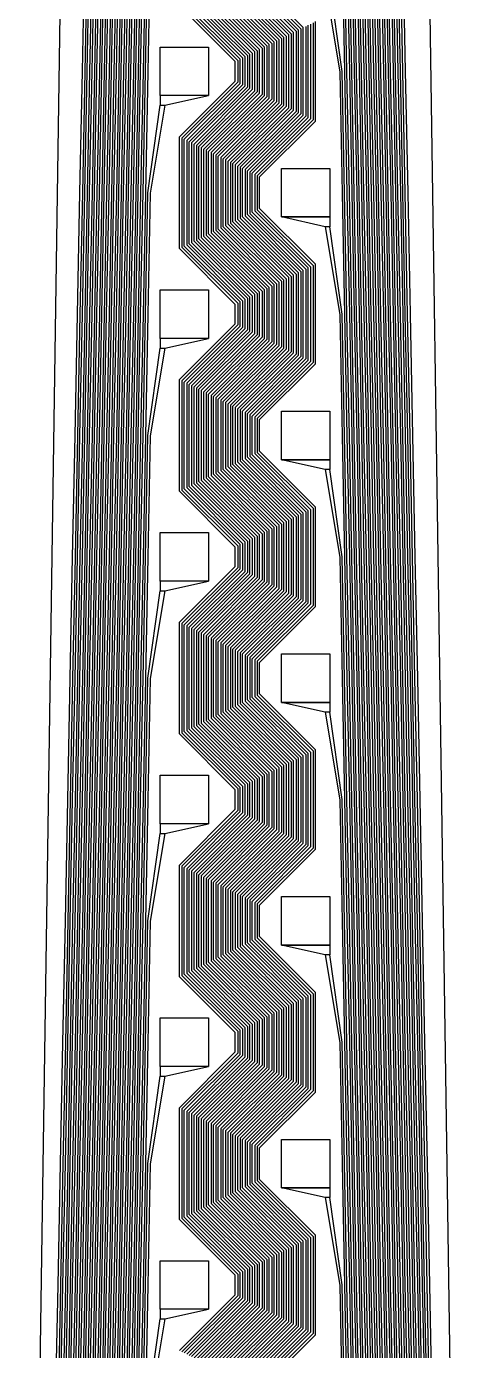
# Model space of a CAD drawing. Header units: inches. Extents: x 106592 to 209533, y 57057 to 74911.
# Drawn here: x 139467.6 to 139557.6, y 69108.8 to 69381.6 of the extents above; entities that cross this region are included whole.
import ezdxf

# ---------------------------------------------------------------- set-up
doc = ezdxf.new("R2010")
doc.units = ezdxf.units.IN
doc.header["$MEASUREMENT"] = 0
for name, color, linetype in [('metal', 221, 'Continuous'), ('nitride window', 40, 'Continuous'), ('profile', 140, 'Continuous')]:
    doc.layers.add(name, color=color, linetype=linetype)

msp = doc.modelspace()

# ---------------------------------------------------------------- linework, layer by layer
at = {"layer": 'metal'}
for points in [[(139473.64, 69097.35), (139474.14, 69122.28), (139474.64, 69147.35), (139475.14, 69172.28), (139475.64, 69197.35), (139476.14, 69222.28), (139476.64, 69247.35), (139477.14, 69272.28), (139477.64, 69297.35), (139478.14, 69322.28), (139478.64, 69347.35), (139479.14, 69372.28), (139479.64, 69397.35), (139480.14, 69422.28), (139480.64, 69447.35), (139481.14, 69472.28), (139481.64, 69497.35), (139482.14, 69522.28), (139482.64, 69547.35)], [(139483.14, 69547.34), (139482.64, 69522.27), (139482.14, 69497.34), (139481.64, 69472.27), (139481.14, 69447.34), (139480.64, 69422.27), (139480.14, 69397.34), (139479.64, 69372.27), (139479.14, 69347.34), (139478.64, 69322.27), (139478.14, 69297.34), (139477.64, 69272.27), (139477.14, 69247.34), (139476.64, 69222.27), (139476.14, 69197.34), (139475.64, 69172.27), (139475.14, 69147.34), (139474.64, 69122.27), (139474.14, 69097.34)], [(139474.64, 69097.35), (139475.14, 69122.28), (139475.64, 69147.35), (139476.14, 69172.28), (139476.64, 69197.35), (139477.14, 69222.28), (139477.64, 69247.35), (139478.14, 69272.28), (139478.64, 69297.35), (139479.14, 69322.28), (139479.64, 69347.35), (139480.14, 69372.28), (139480.64, 69397.35), (139481.14, 69422.28), (139481.64, 69447.35), (139482.14, 69472.28), (139482.64, 69497.35), (139483.14, 69522.28), (139483.64, 69547.35)], [(139484.14, 69547.34), (139483.64, 69522.27), (139483.14, 69497.34), (139482.64, 69472.27), (139482.14, 69447.34), (139481.64, 69422.27), (139481.14, 69397.34), (139480.64, 69372.27), (139480.14, 69347.34), (139479.64, 69322.27), (139479.14, 69297.34), (139478.64, 69272.27), (139478.14, 69247.34), (139477.64, 69222.27), (139477.14, 69197.34), (139476.64, 69172.27), (139476.14, 69147.34), (139475.64, 69122.27), (139475.14, 69097.34)], [(139475.64, 69097.35), (139476.14, 69122.28), (139476.64, 69147.35), (139477.14, 69172.28), (139477.64, 69197.35), (139478.14, 69222.28), (139478.64, 69247.35), (139479.14, 69272.28), (139479.64, 69297.35), (139480.14, 69322.28), (139480.64, 69347.35), (139481.14, 69372.28), (139481.64, 69397.35), (139482.14, 69422.28), (139482.64, 69447.35), (139483.14, 69472.28), (139483.64, 69497.35), (139484.14, 69522.28), (139484.64, 69547.35)], [(139485.14, 69547.34), (139484.64, 69522.27), (139484.14, 69497.34), (139483.64, 69472.27), (139483.14, 69447.34), (139482.64, 69422.27), (139482.14, 69397.34), (139481.64, 69372.27), (139481.14, 69347.34), (139480.64, 69322.27), (139480.14, 69297.34), (139479.64, 69272.27), (139479.14, 69247.34), (139478.64, 69222.27), (139478.14, 69197.34), (139477.64, 69172.27), (139477.14, 69147.34), (139476.64, 69122.27), (139476.14, 69097.34)], [(139476.64, 69097.35), (139477.14, 69122.28), (139477.64, 69147.35), (139478.14, 69172.28), (139478.64, 69197.35), (139479.14, 69222.28), (139479.64, 69247.35), (139480.14, 69272.28), (139480.64, 69297.35), (139481.14, 69322.28), (139481.64, 69347.35), (139482.14, 69372.28), (139482.64, 69397.35), (139483.14, 69422.28), (139483.64, 69447.35), (139484.14, 69472.28), (139484.64, 69497.35), (139485.14, 69522.28), (139485.64, 69547.35)], [(139486.14, 69547.34), (139485.64, 69522.27), (139485.14, 69497.34), (139484.64, 69472.27), (139484.14, 69447.34), (139483.64, 69422.27), (139483.14, 69397.34), (139482.64, 69372.27), (139482.14, 69347.34), (139481.64, 69322.27), (139481.14, 69297.34), (139480.64, 69272.27), (139480.14, 69247.34), (139479.64, 69222.27), (139479.14, 69197.34), (139478.64, 69172.27), (139478.14, 69147.34), (139477.64, 69122.27), (139477.14, 69097.34)], [(139477.64, 69097.35), (139478.14, 69122.28), (139478.64, 69147.35), (139479.14, 69172.28), (139479.64, 69197.35), (139480.14, 69222.28), (139480.64, 69247.35), (139481.14, 69272.28), (139481.64, 69297.35), (139482.14, 69322.28), (139482.64, 69347.35), (139483.14, 69372.28), (139483.64, 69397.35), (139484.14, 69422.28), (139484.64, 69447.35), (139485.14, 69472.28), (139485.64, 69497.35), (139486.14, 69522.28), (139486.64, 69547.35)], [(139487.14, 69547.34), (139486.64, 69522.27), (139486.14, 69497.34), (139485.64, 69472.27), (139485.14, 69447.34), (139484.64, 69422.27), (139484.14, 69397.34), (139483.64, 69372.27), (139483.14, 69347.34), (139482.64, 69322.27), (139482.14, 69297.34), (139481.64, 69272.27), (139481.14, 69247.34), (139480.64, 69222.27), (139480.14, 69197.34), (139479.64, 69172.27), (139479.14, 69147.34), (139478.64, 69122.27), (139478.14, 69097.34)], [(139478.64, 69097.35), (139479.14, 69122.28), (139479.64, 69147.35), (139480.14, 69172.28), (139480.64, 69197.35), (139481.14, 69222.28), (139481.64, 69247.35), (139482.14, 69272.28), (139482.64, 69297.35), (139483.14, 69322.28), (139483.64, 69347.35), (139484.14, 69372.28), (139484.64, 69397.35), (139485.14, 69422.28), (139485.64, 69447.35), (139486.14, 69472.28), (139486.64, 69497.35), (139487.14, 69522.28), (139487.64, 69547.35)], [(139488.14, 69547.34), (139487.64, 69522.27), (139487.14, 69497.34), (139486.64, 69472.27), (139486.14, 69447.34), (139485.64, 69422.27), (139485.14, 69397.34), (139484.64, 69372.27), (139484.14, 69347.34), (139483.64, 69322.27), (139483.14, 69297.34), (139482.64, 69272.27), (139482.14, 69247.34), (139481.64, 69222.27), (139481.14, 69197.34), (139480.64, 69172.27), (139480.14, 69147.34), (139479.64, 69122.27), (139479.14, 69097.34)], [(139479.64, 69097.35), (139480.14, 69122.28), (139480.64, 69147.35), (139481.14, 69172.28), (139481.64, 69197.35), (139482.14, 69222.28), (139482.64, 69247.35), (139483.14, 69272.28), (139483.64, 69297.35), (139484.14, 69322.28), (139484.64, 69347.35), (139485.14, 69372.28), (139485.64, 69397.35), (139486.14, 69422.28), (139486.64, 69447.35), (139487.14, 69472.28), (139487.64, 69497.35), (139488.14, 69522.28), (139488.64, 69547.35)], [(139489.14, 69547.34), (139488.64, 69522.27), (139488.14, 69497.34), (139487.64, 69472.27), (139487.14, 69447.34), (139486.64, 69422.27), (139486.14, 69397.34), (139485.64, 69372.27), (139485.14, 69347.34), (139484.64, 69322.27), (139484.14, 69297.34), (139483.64, 69272.27), (139483.14, 69247.34), (139482.64, 69222.27), (139482.14, 69197.34), (139481.64, 69172.27), (139481.14, 69147.34), (139480.64, 69122.27), (139480.14, 69097.34)], [(139480.64, 69097.35), (139481.14, 69122.28), (139481.64, 69147.35), (139482.14, 69172.28), (139482.64, 69197.35), (139483.14, 69222.28), (139483.64, 69247.35), (139484.14, 69272.28), (139484.64, 69297.35), (139485.14, 69322.28), (139485.64, 69347.35), (139486.14, 69372.28), (139486.64, 69397.35), (139487.14, 69422.28), (139487.64, 69447.35), (139488.14, 69472.28), (139488.64, 69497.35), (139489.14, 69522.28), (139489.64, 69547.35)], [(139490.14, 69547.34), (139489.64, 69522.27), (139489.14, 69497.34), (139488.64, 69472.27), (139488.14, 69447.34), (139487.64, 69422.27), (139487.14, 69397.34), (139486.64, 69372.27), (139486.14, 69347.34), (139485.64, 69322.27), (139485.14, 69297.34), (139484.64, 69272.27), (139484.14, 69247.34), (139483.64, 69222.27), (139483.14, 69197.34), (139482.64, 69172.27), (139482.14, 69147.34), (139481.64, 69122.27), (139481.14, 69097.34)], [(139481.64, 69097.35), (139482.14, 69122.28), (139482.64, 69147.35), (139483.14, 69172.28), (139483.64, 69197.35), (139484.14, 69222.28), (139484.64, 69247.35), (139485.14, 69272.28), (139485.64, 69297.35), (139486.14, 69322.28), (139486.64, 69347.35), (139487.14, 69372.28), (139487.64, 69397.35), (139488.14, 69422.28), (139488.64, 69447.35), (139489.14, 69472.28), (139489.64, 69497.35), (139490.14, 69522.28), (139490.64, 69547.35)], [(139491.14, 69547.34), (139490.64, 69522.27), (139490.14, 69497.34), (139489.64, 69472.27), (139489.14, 69447.34), (139488.64, 69422.27), (139488.14, 69397.34), (139487.64, 69372.27), (139487.14, 69347.34), (139486.64, 69322.27), (139486.14, 69297.34), (139485.64, 69272.27), (139485.14, 69247.34), (139484.64, 69222.27), (139484.14, 69197.34), (139483.64, 69172.27), (139483.14, 69147.34), (139482.64, 69122.27), (139482.14, 69097.34)], [(139482.64, 69097.35), (139483.14, 69122.28), (139483.64, 69147.35), (139484.14, 69172.28), (139484.64, 69197.35), (139485.14, 69222.28), (139485.64, 69247.35), (139486.14, 69272.28), (139486.64, 69297.35), (139487.14, 69322.28), (139487.64, 69347.35), (139488.14, 69372.28), (139488.64, 69397.35), (139489.14, 69422.28), (139489.64, 69447.35), (139490.14, 69472.28), (139490.64, 69497.35), (139491.14, 69522.28), (139491.64, 69547.35)], [(139492.14, 69547.34), (139491.64, 69522.27), (139491.14, 69497.34), (139490.64, 69472.27), (139490.14, 69447.34), (139489.64, 69422.27), (139489.14, 69397.34), (139488.64, 69372.27), (139488.14, 69347.34), (139487.64, 69322.27), (139487.14, 69297.34), (139486.64, 69272.27), (139486.14, 69247.34), (139485.64, 69222.27), (139485.14, 69197.34), (139484.64, 69172.27), (139484.14, 69147.34), (139483.64, 69122.27), (139483.14, 69097.34)], [(139483.64, 69097.35), (139484.14, 69122.28), (139484.64, 69147.35), (139485.14, 69172.28), (139485.64, 69197.35), (139486.14, 69222.28), (139486.64, 69247.35), (139487.14, 69272.28), (139487.64, 69297.35), (139488.14, 69322.28), (139488.64, 69347.35), (139489.14, 69372.28), (139489.64, 69397.35), (139490.14, 69422.28), (139490.64, 69447.35), (139491.14, 69472.28), (139491.64, 69497.35), (139492.14, 69522.27), (139492.64, 69547.34)], [(139493.14, 69547.27), (139492.64, 69522.27), (139492.14, 69497.34), (139491.64, 69472.27), (139491.14, 69447.34), (139490.64, 69422.27), (139490.14, 69397.34), (139489.64, 69372.27), (139489.14, 69347.34), (139488.64, 69322.27), (139488.14, 69297.34), (139487.64, 69272.27), (139487.14, 69247.34), (139486.64, 69222.27), (139486.14, 69197.34), (139485.64, 69172.27), (139485.14, 69147.34), (139484.64, 69122.27), (139484.14, 69097.34)], [(139532.64, 69547.27), (139533.13, 69522.34), (139533.64, 69497.27), (139534.13, 69472.34), (139534.64, 69447.27), (139535.13, 69422.34), (139535.64, 69397.27), (139536.13, 69372.34), (139536.64, 69347.27), (139537.13, 69322.34), (139537.64, 69297.27), (139538.13, 69272.34), (139538.64, 69247.27), (139539.13, 69222.34), (139539.64, 69197.27), (139540.13, 69172.34), (139540.64, 69147.27), (139541.13, 69122.34), (139541.64, 69097.27)], [(139542.14, 69097.28), (139541.63, 69122.35), (139541.14, 69147.28), (139540.63, 69172.35), (139540.14, 69197.28), (139539.63, 69222.35), (139539.14, 69247.28), (139538.63, 69272.35), (139538.14, 69297.28), (139537.63, 69322.35), (139537.14, 69347.28), (139536.63, 69372.35), (139536.14, 69397.28), (139535.63, 69422.35), (139535.14, 69447.28), (139534.63, 69472.35), (139534.14, 69497.28), (139533.63, 69522.35), (139533.14, 69547.27)], [(139533.64, 69547.27), (139534.13, 69522.34), (139534.64, 69497.27), (139535.13, 69472.34), (139535.64, 69447.27), (139536.13, 69422.34), (139536.64, 69397.27), (139537.13, 69372.34), (139537.64, 69347.27), (139538.13, 69322.34), (139538.64, 69297.27), (139539.13, 69272.34), (139539.64, 69247.27), (139540.13, 69222.34), (139540.64, 69197.27), (139541.13, 69172.34), (139541.64, 69147.27), (139542.13, 69122.34), (139542.64, 69097.27)], [(139543.14, 69097.28), (139542.63, 69122.35), (139542.14, 69147.28), (139541.63, 69172.35), (139541.14, 69197.28), (139540.63, 69222.35), (139540.14, 69247.28), (139539.63, 69272.35), (139539.14, 69297.28), (139538.63, 69322.35), (139538.14, 69347.28), (139537.63, 69372.35), (139537.14, 69397.28), (139536.63, 69422.35), (139536.14, 69447.28), (139535.63, 69472.35), (139535.14, 69497.28), (139534.63, 69522.35), (139534.14, 69547.28)], [(139534.64, 69547.27), (139535.13, 69522.34), (139535.64, 69497.27), (139536.13, 69472.34), (139536.64, 69447.27), (139537.13, 69422.34), (139537.64, 69397.27), (139538.13, 69372.34), (139538.64, 69347.27), (139539.13, 69322.34), (139539.64, 69297.27), (139540.13, 69272.34), (139540.64, 69247.27), (139541.13, 69222.34), (139541.64, 69197.27), (139542.13, 69172.34), (139542.64, 69147.27), (139543.13, 69122.34), (139543.64, 69097.27)], [(139544.14, 69097.28), (139543.63, 69122.35), (139543.14, 69147.28), (139542.63, 69172.35), (139542.14, 69197.28), (139541.63, 69222.35), (139541.14, 69247.28), (139540.63, 69272.35), (139540.14, 69297.28), (139539.63, 69322.35), (139539.14, 69347.28), (139538.63, 69372.35), (139538.14, 69397.28), (139537.63, 69422.35), (139537.14, 69447.28), (139536.63, 69472.35), (139536.14, 69497.28), (139535.63, 69522.35), (139535.14, 69547.28)], [(139535.64, 69547.27), (139536.13, 69522.34), (139536.64, 69497.27), (139537.13, 69472.34), (139537.64, 69447.27), (139538.13, 69422.34), (139538.64, 69397.27), (139539.13, 69372.34), (139539.64, 69347.27), (139540.13, 69322.34), (139540.64, 69297.27), (139541.13, 69272.34), (139541.64, 69247.27), (139542.13, 69222.34), (139542.64, 69197.27), (139543.13, 69172.34), (139543.64, 69147.27), (139544.13, 69122.34), (139544.64, 69097.27)], [(139545.14, 69097.28), (139544.63, 69122.35), (139544.14, 69147.28), (139543.63, 69172.35), (139543.14, 69197.28), (139542.63, 69222.35), (139542.14, 69247.28), (139541.63, 69272.35), (139541.14, 69297.28), (139540.63, 69322.35), (139540.14, 69347.28), (139539.63, 69372.35), (139539.14, 69397.28), (139538.63, 69422.35), (139538.14, 69447.28), (139537.63, 69472.35), (139537.14, 69497.28), (139536.63, 69522.35), (139536.14, 69547.28)], [(139536.64, 69547.27), (139537.13, 69522.34), (139537.64, 69497.27), (139538.13, 69472.34), (139538.64, 69447.27), (139539.13, 69422.34), (139539.64, 69397.27), (139540.13, 69372.34), (139540.64, 69347.27), (139541.13, 69322.34), (139541.64, 69297.27), (139542.13, 69272.34), (139542.64, 69247.27), (139543.13, 69222.34), (139543.64, 69197.27), (139544.13, 69172.34), (139544.64, 69147.27), (139545.13, 69122.34), (139545.64, 69097.27)], [(139546.14, 69097.28), (139545.63, 69122.35), (139545.14, 69147.28), (139544.63, 69172.35), (139544.14, 69197.28), (139543.63, 69222.35), (139543.14, 69247.28), (139542.63, 69272.35), (139542.14, 69297.28), (139541.63, 69322.35), (139541.14, 69347.28), (139540.63, 69372.35), (139540.14, 69397.28), (139539.63, 69422.35), (139539.14, 69447.28), (139538.63, 69472.35), (139538.14, 69497.28), (139537.63, 69522.35), (139537.14, 69547.28)], [(139537.64, 69547.27), (139538.13, 69522.34), (139538.64, 69497.27), (139539.13, 69472.34), (139539.64, 69447.27), (139540.13, 69422.34), (139540.64, 69397.27), (139541.13, 69372.34), (139541.64, 69347.27), (139542.13, 69322.34), (139542.64, 69297.27), (139543.13, 69272.34), (139543.64, 69247.27), (139544.13, 69222.34), (139544.64, 69197.27), (139545.13, 69172.34), (139545.64, 69147.27), (139546.13, 69122.34), (139546.64, 69097.27)], [(139547.14, 69097.28), (139546.63, 69122.35), (139546.14, 69147.28), (139545.63, 69172.35), (139545.14, 69197.28), (139544.63, 69222.35), (139544.14, 69247.28), (139543.63, 69272.35), (139543.14, 69297.28), (139542.63, 69322.35), (139542.14, 69347.28), (139541.63, 69372.35), (139541.14, 69397.28), (139540.63, 69422.35), (139540.14, 69447.28), (139539.63, 69472.35), (139539.14, 69497.28), (139538.63, 69522.35), (139538.14, 69547.28)], [(139538.64, 69547.27), (139539.13, 69522.34), (139539.64, 69497.27), (139540.13, 69472.34), (139540.64, 69447.27), (139541.13, 69422.34), (139541.64, 69397.27), (139542.13, 69372.34), (139542.64, 69347.27), (139543.13, 69322.34), (139543.64, 69297.27), (139544.13, 69272.34), (139544.64, 69247.27), (139545.13, 69222.34), (139545.64, 69197.27), (139546.13, 69172.34), (139546.64, 69147.27), (139547.13, 69122.34), (139547.64, 69097.27)], [(139548.14, 69097.28), (139547.63, 69122.35), (139547.14, 69147.28), (139546.63, 69172.35), (139546.14, 69197.28), (139545.63, 69222.35), (139545.14, 69247.28), (139544.63, 69272.35), (139544.14, 69297.28), (139543.63, 69322.35), (139543.14, 69347.28), (139542.63, 69372.35), (139542.14, 69397.28), (139541.63, 69422.35), (139541.14, 69447.28), (139540.63, 69472.35), (139540.14, 69497.28), (139539.63, 69522.35), (139539.14, 69547.28)], [(139539.64, 69547.27), (139540.13, 69522.34), (139540.64, 69497.27), (139541.13, 69472.34), (139541.64, 69447.27), (139542.13, 69422.34), (139542.64, 69397.27), (139543.13, 69372.34), (139543.64, 69347.27), (139544.13, 69322.34), (139544.64, 69297.27), (139545.13, 69272.34), (139545.64, 69247.27), (139546.13, 69222.34), (139546.64, 69197.27), (139547.13, 69172.34), (139547.64, 69147.27), (139548.13, 69122.34), (139548.64, 69097.27)], [(139549.14, 69097.28), (139548.63, 69122.35), (139548.14, 69147.28), (139547.63, 69172.35), (139547.14, 69197.28), (139546.63, 69222.35), (139546.14, 69247.28), (139545.63, 69272.35), (139545.14, 69297.28), (139544.63, 69322.35), (139544.14, 69347.28), (139543.63, 69372.35), (139543.14, 69397.28), (139542.63, 69422.35), (139542.14, 69447.28), (139541.63, 69472.35), (139541.14, 69497.28), (139540.63, 69522.35), (139540.14, 69547.28)], [(139540.64, 69547.27), (139541.13, 69522.34), (139541.64, 69497.27), (139542.13, 69472.34), (139542.64, 69447.27), (139543.13, 69422.34), (139543.64, 69397.27), (139544.13, 69372.34), (139544.64, 69347.27), (139545.13, 69322.34), (139545.64, 69297.27), (139546.13, 69272.34), (139546.64, 69247.27), (139547.13, 69222.34), (139547.64, 69197.27), (139548.13, 69172.34), (139548.64, 69147.27), (139549.13, 69122.34), (139549.64, 69097.27)], [(139550.14, 69097.28), (139549.63, 69122.35), (139549.14, 69147.28), (139548.63, 69172.35), (139548.14, 69197.28), (139547.63, 69222.35), (139547.14, 69247.28), (139546.63, 69272.35), (139546.14, 69297.28), (139545.63, 69322.35), (139545.14, 69347.28), (139544.63, 69372.35), (139544.14, 69397.28), (139543.63, 69422.35), (139543.14, 69447.28), (139542.63, 69472.35), (139542.14, 69497.28), (139541.63, 69522.35), (139541.14, 69547.28)], [(139550.64, 69097.27), (139550.13, 69122.34), (139549.64, 69147.27), (139549.13, 69172.34), (139548.64, 69197.27), (139548.13, 69222.34), (139547.64, 69247.27), (139547.13, 69272.34), (139546.64, 69297.27), (139546.13, 69322.34), (139545.64, 69347.27), (139545.13, 69372.34), (139544.64, 69397.27), (139544.13, 69422.34), (139543.64, 69447.27), (139543.13, 69472.34), (139542.64, 69497.27), (139542.13, 69522.34), (139541.64, 69547.27)], [(139542.14, 69547.28), (139542.63, 69522.35), (139543.14, 69497.28), (139543.63, 69472.35), (139544.14, 69447.28), (139544.63, 69422.35), (139545.14, 69397.28), (139545.63, 69372.35), (139546.14, 69347.28), (139546.63, 69322.35), (139547.14, 69297.28), (139547.63, 69272.35), (139548.14, 69247.28), (139548.63, 69222.35), (139549.14, 69197.28), (139549.63, 69172.35), (139550.14, 69147.28), (139550.63, 69122.35), (139551.14, 69097.28)], [(139529.14, 69540.34), (139532.14, 69522.27), (139532.64, 69497.27), (139533.13, 69472.34), (139533.64, 69447.27), (139534.13, 69422.34), (139534.64, 69397.27), (139535.13, 69372.34), (139535.64, 69347.27), (139536.13, 69322.34), (139536.64, 69297.27), (139537.13, 69272.34), (139537.64, 69247.27), (139538.13, 69222.34), (139538.64, 69197.27), (139539.13, 69172.34), (139539.64, 69147.27), (139540.13, 69122.34), (139540.64, 69097.27)], [(139541.14, 69097.28), (139540.63, 69122.35), (139540.14, 69147.28), (139539.63, 69172.35), (139539.14, 69197.28), (139538.63, 69222.35), (139538.14, 69247.28), (139537.63, 69272.35), (139537.14, 69297.28), (139536.63, 69322.35), (139536.14, 69347.28), (139535.63, 69372.35), (139535.14, 69397.28), (139534.63, 69422.35), (139534.14, 69447.28), (139533.63, 69472.35), (139533.14, 69497.27), (139532.63, 69522.34), (139530.14, 69540.34)], [(139484.64, 69097.35), (139485.14, 69122.28), (139485.64, 69147.35), (139486.14, 69172.28), (139486.64, 69197.35), (139487.14, 69222.28), (139487.64, 69247.35), (139488.14, 69272.28), (139488.64, 69297.35), (139489.14, 69322.28), (139489.64, 69347.35), (139490.14, 69372.28), (139490.64, 69397.35)], [(139491.14, 69397.34), (139490.64, 69372.27), (139490.14, 69347.34), (139489.64, 69322.27), (139489.14, 69297.34), (139488.64, 69272.27), (139488.14, 69247.34), (139487.64, 69222.27), (139487.14, 69197.34), (139486.64, 69172.27), (139486.14, 69147.34), (139485.64, 69122.27), (139485.14, 69097.34)], [(139485.64, 69097.35), (139486.14, 69122.28), (139486.64, 69147.35), (139487.14, 69172.28), (139487.64, 69197.35), (139488.14, 69222.28), (139488.64, 69247.35), (139489.14, 69272.28), (139489.64, 69297.35), (139490.14, 69322.28), (139490.64, 69347.35), (139491.14, 69372.28), (139491.64, 69397.35)], [(139492.14, 69397.34), (139491.64, 69372.27), (139491.14, 69347.34), (139490.64, 69322.27), (139490.14, 69297.34), (139489.64, 69272.27), (139489.14, 69247.34), (139488.64, 69222.27), (139488.14, 69197.34), (139487.64, 69172.27), (139487.14, 69147.34), (139486.64, 69122.27), (139486.14, 69097.34)], [(139486.64, 69097.35), (139487.14, 69122.28), (139487.64, 69147.35), (139488.14, 69172.28), (139488.64, 69197.35), (139489.14, 69222.28), (139489.64, 69247.35), (139490.14, 69272.28), (139490.64, 69297.35), (139491.14, 69322.28), (139491.64, 69347.35), (139492.14, 69372.27), (139492.64, 69397.34)], [(139493.14, 69397.27), (139492.64, 69372.27), (139492.14, 69347.34), (139491.64, 69322.27), (139491.14, 69297.34), (139490.64, 69272.27), (139490.14, 69247.34), (139489.64, 69222.27), (139489.14, 69197.34), (139488.64, 69172.27), (139488.14, 69147.34), (139487.64, 69122.27), (139487.14, 69097.34)], [(139532.64, 69397.27), (139533.13, 69372.34), (139533.64, 69347.27), (139534.13, 69322.34), (139534.64, 69297.27), (139535.13, 69272.34), (139535.64, 69247.27), (139536.13, 69222.34), (139536.64, 69197.27), (139537.13, 69172.34), (139537.64, 69147.27), (139538.13, 69122.34), (139538.64, 69097.27)], [(139539.14, 69097.28), (139538.63, 69122.35), (139538.14, 69147.28), (139537.63, 69172.35), (139537.14, 69197.28), (139536.63, 69222.35), (139536.14, 69247.28), (139535.63, 69272.35), (139535.14, 69297.28), (139534.63, 69322.35), (139534.14, 69347.28), (139533.63, 69372.35), (139533.14, 69397.27)], [(139533.64, 69397.27), (139534.13, 69372.34), (139534.64, 69347.27), (139535.13, 69322.34), (139535.64, 69297.27), (139536.13, 69272.34), (139536.64, 69247.27), (139537.13, 69222.34), (139537.64, 69197.27), (139538.13, 69172.34), (139538.64, 69147.27), (139539.13, 69122.34), (139539.64, 69097.27)], [(139540.14, 69097.28), (139539.63, 69122.35), (139539.14, 69147.28), (139538.63, 69172.35), (139538.14, 69197.28), (139537.63, 69222.35), (139537.14, 69247.28), (139536.63, 69272.35), (139536.14, 69297.28), (139535.63, 69322.35), (139535.14, 69347.28), (139534.63, 69372.35), (139534.14, 69397.28)], [(139510.64, 69391.59), (139522.14, 69380.09), (139522.14, 69364.59), (139510.64, 69353.09), (139510.64, 69341.59), (139522.14, 69330.09), (139522.14, 69314.59), (139510.64, 69303.09), (139510.64, 69291.59), (139522.14, 69280.09), (139522.14, 69264.59), (139510.64, 69253.09), (139510.64, 69241.59), (139522.14, 69230.09), (139522.14, 69214.59), (139510.64, 69203.09), (139510.64, 69191.59), (139522.14, 69180.09), (139522.14, 69164.59), (139510.64, 69153.09), (139510.64, 69141.59), (139522.14, 69130.09), (139522.14, 69114.59), (139510.64, 69103.09)], [(139511.14, 69102.84), (139522.64, 69114.34), (139522.64, 69130.34), (139511.14, 69141.84), (139511.14, 69152.84), (139522.64, 69164.34), (139522.64, 69180.34), (139511.14, 69191.84), (139511.14, 69202.84), (139522.64, 69214.34), (139522.64, 69230.34), (139511.14, 69241.84), (139511.14, 69252.84), (139522.64, 69264.34), (139522.64, 69280.34), (139511.14, 69291.84), (139511.14, 69302.84), (139522.64, 69314.34), (139522.64, 69330.34), (139511.14, 69341.84), (139511.14, 69352.84), (139522.64, 69364.34), (139522.64, 69380.34), (139511.14, 69391.84)], [(139511.64, 69392.09), (139523.14, 69380.59), (139523.14, 69364.09), (139511.64, 69352.59), (139511.64, 69342.09), (139523.14, 69330.59), (139523.14, 69314.09), (139511.64, 69302.59), (139511.64, 69292.09), (139523.14, 69280.59), (139523.14, 69264.09), (139511.64, 69252.59), (139511.64, 69242.09), (139523.14, 69230.59), (139523.14, 69214.09), (139511.64, 69202.59), (139511.64, 69192.09), (139523.14, 69180.59), (139523.14, 69164.09), (139511.64, 69152.59), (139511.64, 69142.09), (139523.14, 69130.59), (139523.14, 69114.09), (139511.64, 69102.59)], [(139512.14, 69102.34), (139523.64, 69113.84), (139523.64, 69130.84), (139512.14, 69142.34), (139512.14, 69152.34), (139523.64, 69163.84), (139523.64, 69180.84), (139512.14, 69192.34), (139512.14, 69202.34), (139523.64, 69213.84), (139523.64, 69230.84), (139512.14, 69242.34), (139512.14, 69252.34), (139523.64, 69263.84), (139523.64, 69280.84), (139512.14, 69292.34), (139512.14, 69302.34), (139523.64, 69313.84), (139523.64, 69330.84), (139512.14, 69342.34), (139512.14, 69352.34), (139523.64, 69363.84), (139523.64, 69380.84), (139512.14, 69392.34)], [(139512.64, 69392.59), (139524.14, 69381.09), (139524.14, 69363.59), (139512.64, 69352.09), (139512.64, 69342.59), (139524.14, 69331.09), (139524.14, 69313.59), (139512.64, 69302.09), (139512.64, 69292.59), (139524.14, 69281.09), (139524.14, 69263.59), (139512.64, 69252.09), (139512.64, 69242.59), (139524.14, 69231.09), (139524.14, 69213.59), (139512.64, 69202.09), (139512.64, 69192.59), (139524.14, 69181.09), (139524.14, 69163.59), (139512.64, 69152.09), (139512.64, 69142.59), (139524.14, 69131.09), (139524.14, 69113.59), (139512.64, 69102.09)], [(139513.14, 69101.84), (139524.64, 69113.34), (139524.64, 69131.34), (139513.14, 69142.84), (139513.14, 69151.84), (139524.64, 69163.34), (139524.64, 69181.34), (139513.14, 69192.84), (139513.14, 69201.84), (139524.64, 69213.34), (139524.64, 69231.34), (139513.14, 69242.84), (139513.14, 69251.84), (139524.64, 69263.34), (139524.64, 69281.34), (139513.14, 69292.84), (139513.14, 69301.84), (139524.64, 69313.34), (139524.64, 69331.34), (139513.14, 69342.84), (139513.14, 69351.84), (139524.64, 69363.34), (139524.64, 69381.34), (139513.14, 69392.84)], [(139505.14, 69105.84), (139516.64, 69117.34), (139516.64, 69127.34), (139505.14, 69138.84), (139505.14, 69155.84), (139516.64, 69167.34), (139516.64, 69177.34), (139505.14, 69188.84), (139505.14, 69205.84), (139516.64, 69217.34), (139516.64, 69227.34), (139505.14, 69238.84), (139505.14, 69255.84), (139516.64, 69267.34), (139516.64, 69277.34), (139505.14, 69288.84), (139505.14, 69305.84), (139516.64, 69317.34), (139516.64, 69327.34), (139505.14, 69338.84), (139505.14, 69355.84), (139516.64, 69367.34), (139516.64, 69377.34), (139505.14, 69388.84)], [(139505.64, 69389.09), (139517.14, 69377.59), (139517.14, 69367.09), (139505.64, 69355.59), (139505.64, 69339.09), (139517.14, 69327.59), (139517.14, 69317.09), (139505.64, 69305.59), (139505.64, 69289.09), (139517.14, 69277.59), (139517.14, 69267.09), (139505.64, 69255.59), (139505.64, 69239.09), (139517.14, 69227.59), (139517.14, 69217.09), (139505.64, 69205.59), (139505.64, 69189.09), (139517.14, 69177.59), (139517.14, 69167.09), (139505.64, 69155.59), (139505.64, 69139.09), (139517.14, 69127.59), (139517.14, 69117.09), (139505.64, 69105.59)], [(139506.14, 69105.34), (139517.64, 69116.84), (139517.64, 69127.84), (139506.14, 69139.34), (139506.14, 69155.34), (139517.64, 69166.84), (139517.64, 69177.84), (139506.14, 69189.34), (139506.14, 69205.34), (139517.64, 69216.84), (139517.64, 69227.84), (139506.14, 69239.34), (139506.14, 69255.34), (139517.64, 69266.84), (139517.64, 69277.84), (139506.14, 69289.34), (139506.14, 69305.34), (139517.64, 69316.84), (139517.64, 69327.84), (139506.14, 69339.34), (139506.14, 69355.34), (139517.64, 69366.84), (139517.64, 69377.84), (139506.14, 69389.34)], [(139506.64, 69389.59), (139518.14, 69378.09), (139518.14, 69366.59), (139506.64, 69355.09), (139506.64, 69339.59), (139518.14, 69328.09), (139518.14, 69316.59), (139506.64, 69305.09), (139506.64, 69289.59), (139518.14, 69278.09), (139518.14, 69266.59), (139506.64, 69255.09), (139506.64, 69239.59), (139518.14, 69228.09), (139518.14, 69216.59), (139506.64, 69205.09), (139506.64, 69189.59), (139518.14, 69178.09), (139518.14, 69166.59), (139506.64, 69155.09), (139506.64, 69139.59), (139518.14, 69128.09), (139518.14, 69116.59), (139506.64, 69105.09)], [(139507.14, 69104.84), (139518.64, 69116.34), (139518.64, 69128.34), (139507.14, 69139.84), (139507.14, 69154.84), (139518.64, 69166.34), (139518.64, 69178.34), (139507.14, 69189.84), (139507.14, 69204.84), (139518.64, 69216.34), (139518.64, 69228.34), (139507.14, 69239.84), (139507.14, 69254.84), (139518.64, 69266.34), (139518.64, 69278.34), (139507.14, 69289.84), (139507.14, 69304.84), (139518.64, 69316.34), (139518.64, 69328.34), (139507.14, 69339.84), (139507.14, 69354.84), (139518.64, 69366.34), (139518.64, 69378.34), (139507.14, 69389.84)], [(139507.64, 69390.09), (139519.14, 69378.59), (139519.14, 69366.09), (139507.64, 69354.59), (139507.64, 69340.09), (139519.14, 69328.59), (139519.14, 69316.09), (139507.64, 69304.59), (139507.64, 69290.09), (139519.14, 69278.59), (139519.14, 69266.09), (139507.64, 69254.59), (139507.64, 69240.09), (139519.14, 69228.59), (139519.14, 69216.09), (139507.64, 69204.59), (139507.64, 69190.09), (139519.14, 69178.59), (139519.14, 69166.09), (139507.64, 69154.59), (139507.64, 69140.09), (139519.14, 69128.59), (139519.14, 69116.09), (139507.64, 69104.59)], [(139508.14, 69104.34), (139519.64, 69115.84), (139519.64, 69128.84), (139508.14, 69140.34), (139508.14, 69154.34), (139519.64, 69165.84), (139519.64, 69178.84), (139508.14, 69190.34), (139508.14, 69204.34), (139519.64, 69215.84), (139519.64, 69228.84), (139508.14, 69240.34), (139508.14, 69254.34), (139519.64, 69265.84), (139519.64, 69278.84), (139508.14, 69290.34), (139508.14, 69304.34), (139519.64, 69315.84), (139519.64, 69328.84), (139508.14, 69340.34), (139508.14, 69354.34), (139519.64, 69365.84), (139519.64, 69378.84), (139508.14, 69390.34)], [(139508.64, 69390.59), (139520.14, 69379.09), (139520.14, 69365.59), (139508.64, 69354.09), (139508.64, 69340.59), (139520.14, 69329.09), (139520.14, 69315.59), (139508.64, 69304.09), (139508.64, 69290.59), (139520.14, 69279.09), (139520.14, 69265.59), (139508.64, 69254.09), (139508.64, 69240.59), (139520.14, 69229.09), (139520.14, 69215.59), (139508.64, 69204.09), (139508.64, 69190.59), (139520.14, 69179.09), (139520.14, 69165.59), (139508.64, 69154.09), (139508.64, 69140.59), (139520.14, 69129.09), (139520.14, 69115.59), (139508.64, 69104.09)], [(139509.14, 69103.84), (139520.64, 69115.34), (139520.64, 69129.34), (139509.14, 69140.84), (139509.14, 69153.84), (139520.64, 69165.34), (139520.64, 69179.34), (139509.14, 69190.84), (139509.14, 69203.84), (139520.64, 69215.34), (139520.64, 69229.34), (139509.14, 69240.84), (139509.14, 69253.84), (139520.64, 69265.34), (139520.64, 69279.34), (139509.14, 69290.84), (139509.14, 69303.84), (139520.64, 69315.34), (139520.64, 69329.34), (139509.14, 69340.84), (139509.14, 69353.84), (139520.64, 69365.34), (139520.64, 69379.34), (139509.14, 69390.84)], [(139509.64, 69391.09), (139521.14, 69379.59), (139521.14, 69365.09), (139509.64, 69353.59), (139509.64, 69341.09), (139521.14, 69329.59), (139521.14, 69315.09), (139509.64, 69303.59), (139509.64, 69291.09), (139521.14, 69279.59), (139521.14, 69265.09), (139509.64, 69253.59), (139509.64, 69241.09), (139521.14, 69229.59), (139521.14, 69215.09), (139509.64, 69203.59), (139509.64, 69191.09), (139521.14, 69179.59), (139521.14, 69165.09), (139509.64, 69153.59), (139509.64, 69141.09), (139521.14, 69129.59), (139521.14, 69115.09), (139509.64, 69103.59)], [(139510.14, 69103.34), (139521.64, 69114.84), (139521.64, 69129.84), (139510.14, 69141.34), (139510.14, 69153.34), (139521.64, 69164.84), (139521.64, 69179.84), (139510.14, 69191.34), (139510.14, 69203.34), (139521.64, 69214.84), (139521.64, 69229.84), (139510.14, 69241.34), (139510.14, 69253.34), (139521.64, 69264.84), (139521.64, 69279.84), (139510.14, 69291.34), (139510.14, 69303.34), (139521.64, 69314.84), (139521.64, 69329.84), (139510.14, 69341.34), (139510.14, 69353.34), (139521.64, 69364.84), (139521.64, 69379.84), (139510.14, 69391.34)], [(139529.14, 69390.34), (139532.14, 69372.27), (139532.64, 69347.27), (139533.13, 69322.34), (139533.64, 69297.27), (139534.13, 69272.34), (139534.64, 69247.27), (139535.13, 69222.34), (139535.64, 69197.27), (139536.13, 69172.34), (139536.64, 69147.27), (139537.13, 69122.34), (139537.64, 69097.27)], [(139538.14, 69097.28), (139537.63, 69122.35), (139537.14, 69147.28), (139536.63, 69172.35), (139536.14, 69197.28), (139535.63, 69222.35), (139535.14, 69247.28), (139534.63, 69272.35), (139534.14, 69297.28), (139533.63, 69322.35), (139533.14, 69347.27), (139532.63, 69372.34), (139530.14, 69390.34)], [(139499.64, 69386.09), (139511.14, 69374.59), (139511.14, 69370.09), (139499.64, 69358.59), (139499.64, 69336.09), (139511.14, 69324.59), (139511.14, 69320.09), (139499.64, 69308.59), (139499.64, 69286.09), (139511.14, 69274.59), (139511.14, 69270.09), (139499.64, 69258.59), (139499.64, 69236.09), (139511.14, 69224.59), (139511.14, 69220.09), (139499.64, 69208.59), (139499.64, 69186.09), (139511.14, 69174.59), (139511.14, 69170.09), (139499.64, 69158.59), (139499.64, 69136.09), (139511.14, 69124.59), (139511.14, 69120.09), (139499.64, 69108.59)], [(139500.14, 69108.34), (139511.64, 69119.84), (139511.64, 69124.84), (139500.14, 69136.34), (139500.14, 69158.34), (139511.64, 69169.84), (139511.64, 69174.84), (139500.14, 69186.34), (139500.14, 69208.34), (139511.64, 69219.84), (139511.64, 69224.84), (139500.14, 69236.34), (139500.14, 69258.34), (139511.64, 69269.84), (139511.64, 69274.84), (139500.14, 69286.34), (139500.14, 69308.34), (139511.64, 69319.84), (139511.64, 69324.84), (139500.14, 69336.34), (139500.14, 69358.34), (139511.64, 69369.84), (139511.64, 69374.84), (139500.14, 69386.34)], [(139500.64, 69386.59), (139512.14, 69375.09), (139512.14, 69369.59), (139500.64, 69358.09), (139500.64, 69336.59), (139512.14, 69325.09), (139512.14, 69319.59), (139500.64, 69308.09), (139500.64, 69286.59), (139512.14, 69275.09), (139512.14, 69269.59), (139500.64, 69258.09), (139500.64, 69236.59), (139512.14, 69225.09), (139512.14, 69219.59), (139500.64, 69208.09), (139500.64, 69186.59), (139512.14, 69175.09), (139512.14, 69169.59), (139500.64, 69158.09), (139500.64, 69136.59), (139512.14, 69125.09), (139512.14, 69119.59), (139500.64, 69108.09)], [(139501.14, 69107.84), (139512.64, 69119.34), (139512.64, 69125.34), (139501.14, 69136.84), (139501.14, 69157.84), (139512.64, 69169.34), (139512.64, 69175.34), (139501.14, 69186.84), (139501.14, 69207.84), (139512.64, 69219.34), (139512.64, 69225.34), (139501.14, 69236.84), (139501.14, 69257.84), (139512.64, 69269.34), (139512.64, 69275.34), (139501.14, 69286.84), (139501.14, 69307.84), (139512.64, 69319.34), (139512.64, 69325.34), (139501.14, 69336.84), (139501.14, 69357.84), (139512.64, 69369.34), (139512.64, 69375.34), (139501.14, 69386.84)], [(139501.64, 69387.09), (139513.14, 69375.59), (139513.14, 69369.09), (139501.64, 69357.59), (139501.64, 69337.09), (139513.14, 69325.59), (139513.14, 69319.09), (139501.64, 69307.59), (139501.64, 69287.09), (139513.14, 69275.59), (139513.14, 69269.09), (139501.64, 69257.59), (139501.64, 69237.09), (139513.14, 69225.59), (139513.14, 69219.09), (139501.64, 69207.59), (139501.64, 69187.09), (139513.14, 69175.59), (139513.14, 69169.09), (139501.64, 69157.59), (139501.64, 69137.09), (139513.14, 69125.59), (139513.14, 69119.09), (139501.64, 69107.59)], [(139502.14, 69107.34), (139513.64, 69118.84), (139513.64, 69125.84), (139502.14, 69137.34), (139502.14, 69157.34), (139513.64, 69168.84), (139513.64, 69175.84), (139502.14, 69187.34), (139502.14, 69207.34), (139513.64, 69218.84), (139513.64, 69225.84), (139502.14, 69237.34), (139502.14, 69257.34), (139513.64, 69268.84), (139513.64, 69275.84), (139502.14, 69287.34), (139502.14, 69307.34), (139513.64, 69318.84), (139513.64, 69325.84), (139502.14, 69337.34), (139502.14, 69357.34), (139513.64, 69368.84), (139513.64, 69375.84), (139502.14, 69387.34)], [(139502.64, 69387.59), (139514.14, 69376.09), (139514.14, 69368.59), (139502.64, 69357.09), (139502.64, 69337.59), (139514.14, 69326.09), (139514.14, 69318.59), (139502.64, 69307.09), (139502.64, 69287.59), (139514.14, 69276.09), (139514.14, 69268.59), (139502.64, 69257.09), (139502.64, 69237.59), (139514.14, 69226.09), (139514.14, 69218.59), (139502.64, 69207.09), (139502.64, 69187.59), (139514.14, 69176.09), (139514.14, 69168.59), (139502.64, 69157.09), (139502.64, 69137.59), (139514.14, 69126.09), (139514.14, 69118.59), (139502.64, 69107.09)], [(139503.14, 69106.84), (139514.64, 69118.34), (139514.64, 69126.34), (139503.14, 69137.84), (139503.14, 69156.84), (139514.64, 69168.34), (139514.64, 69176.34), (139503.14, 69187.84), (139503.14, 69206.84), (139514.64, 69218.34), (139514.64, 69226.34), (139503.14, 69237.84), (139503.14, 69256.84), (139514.64, 69268.34), (139514.64, 69276.34), (139503.14, 69287.84), (139503.14, 69306.84), (139514.64, 69318.34), (139514.64, 69326.34), (139503.14, 69337.84), (139503.14, 69356.84), (139514.64, 69368.34), (139514.64, 69376.34), (139503.14, 69387.84)], [(139503.64, 69388.09), (139515.14, 69376.59), (139515.14, 69368.09), (139503.64, 69356.59), (139503.64, 69338.09), (139515.14, 69326.59), (139515.14, 69318.09), (139503.64, 69306.59), (139503.64, 69288.09), (139515.14, 69276.59), (139515.14, 69268.09), (139503.64, 69256.59), (139503.64, 69238.09), (139515.14, 69226.59), (139515.14, 69218.09), (139503.64, 69206.59), (139503.64, 69188.09), (139515.14, 69176.59), (139515.14, 69168.09), (139503.64, 69156.59), (139503.64, 69138.09), (139515.14, 69126.59), (139515.14, 69118.09), (139503.64, 69106.59)], [(139504.14, 69106.34), (139515.64, 69117.84), (139515.64, 69126.84), (139504.14, 69138.34), (139504.14, 69156.34), (139515.64, 69167.84), (139515.64, 69176.84), (139504.14, 69188.34), (139504.14, 69206.34), (139515.64, 69217.84), (139515.64, 69226.84), (139504.14, 69238.34), (139504.14, 69256.34), (139515.64, 69267.84), (139515.64, 69276.84), (139504.14, 69288.34), (139504.14, 69306.34), (139515.64, 69317.84), (139515.64, 69326.84), (139504.14, 69338.34), (139504.14, 69356.34), (139515.64, 69367.84), (139515.64, 69376.84), (139504.14, 69388.34)], [(139504.64, 69388.59), (139516.14, 69377.09), (139516.14, 69367.59), (139504.64, 69356.09), (139504.64, 69338.59), (139516.14, 69327.09), (139516.14, 69317.59), (139504.64, 69306.09), (139504.64, 69288.59), (139516.14, 69277.09), (139516.14, 69267.59), (139504.64, 69256.09), (139504.64, 69238.59), (139516.14, 69227.09), (139516.14, 69217.59), (139504.64, 69206.09), (139504.64, 69188.59), (139516.14, 69177.09), (139516.14, 69167.59), (139504.64, 69156.09), (139504.64, 69138.59), (139516.14, 69127.09), (139516.14, 69117.59), (139504.64, 69106.09)], [(139499.14, 69108.84), (139510.64, 69120.34), (139510.64, 69124.34), (139499.14, 69135.84), (139499.14, 69158.84), (139510.64, 69170.34), (139510.64, 69174.34), (139499.14, 69185.84), (139499.14, 69208.84), (139510.64, 69220.34), (139510.64, 69224.34), (139499.14, 69235.84), (139499.14, 69258.84), (139510.64, 69270.34), (139510.64, 69274.34), (139499.14, 69285.84), (139499.14, 69308.84), (139510.64, 69320.34), (139510.64, 69324.34), (139499.14, 69335.84), (139499.14, 69358.84), (139510.64, 69370.34), (139510.64, 69374.34), (139499.14, 69385.84)], [(139525.14, 69381.59), (139525.14, 69363.09), (139513.64, 69351.59), (139513.64, 69343.09), (139525.14, 69331.59), (139525.14, 69313.09), (139513.64, 69301.59), (139513.64, 69293.09), (139525.14, 69281.59), (139525.14, 69263.09), (139513.64, 69251.59), (139513.64, 69243.09), (139525.14, 69231.59), (139525.14, 69213.09), (139513.64, 69201.59), (139513.64, 69193.09), (139525.14, 69181.59), (139525.14, 69163.09), (139513.64, 69151.59), (139513.64, 69143.09), (139525.14, 69131.59), (139525.14, 69113.09), (139513.64, 69101.59)], [(139514.14, 69101.34), (139525.64, 69112.84), (139525.64, 69131.84), (139514.14, 69143.34), (139514.14, 69151.34), (139525.64, 69162.84), (139525.64, 69181.84), (139514.14, 69193.34), (139514.14, 69201.34), (139525.64, 69212.84), (139525.64, 69231.84), (139514.14, 69243.34), (139514.14, 69251.34), (139525.64, 69262.84), (139525.64, 69281.84), (139514.14, 69293.34), (139514.14, 69301.34), (139525.64, 69312.84), (139525.64, 69331.84), (139514.14, 69343.34), (139514.14, 69351.34), (139525.64, 69362.84), (139525.64, 69381.84)], [(139526.14, 69382.09), (139526.14, 69362.59), (139514.64, 69351.09), (139514.64, 69343.59), (139526.14, 69332.09), (139526.14, 69312.59), (139514.64, 69301.09), (139514.64, 69293.59), (139526.14, 69282.09), (139526.14, 69262.59), (139514.64, 69251.09), (139514.64, 69243.59), (139526.14, 69232.09), (139526.14, 69212.59), (139514.64, 69201.09), (139514.64, 69193.59), (139526.14, 69182.09), (139526.14, 69162.59), (139514.64, 69151.09), (139514.64, 69143.59), (139526.14, 69132.09), (139526.14, 69112.59), (139514.64, 69101.09)], [(139526.64, 69382.34), (139526.64, 69362.34), (139515.14, 69350.84), (139515.14, 69343.84), (139526.64, 69332.34), (139526.64, 69312.34), (139515.14, 69300.84), (139515.14, 69293.84), (139526.64, 69282.34), (139526.64, 69262.34), (139515.14, 69250.84), (139515.14, 69243.84), (139526.64, 69232.34), (139526.64, 69212.34), (139515.14, 69200.84), (139515.14, 69193.84), (139526.64, 69182.34), (139526.64, 69162.34), (139515.14, 69150.84), (139515.14, 69143.84), (139526.64, 69132.34), (139526.64, 69112.34), (139515.14, 69100.84)], [(139515.64, 69100.59), (139527.14, 69112.09), (139527.14, 69132.59), (139515.64, 69144.09), (139515.64, 69150.59), (139527.14, 69162.09), (139527.14, 69182.59), (139515.64, 69194.09), (139515.64, 69200.59), (139527.14, 69212.09), (139527.14, 69232.59), (139515.64, 69244.09), (139515.64, 69250.59), (139527.14, 69262.09), (139527.14, 69282.59), (139515.64, 69294.09), (139515.64, 69300.59), (139527.14, 69312.09), (139527.14, 69332.59), (139515.64, 69344.09), (139515.64, 69350.59), (139527.14, 69362.09), (139527.14, 69382.59)], [(139487.64, 69097.35), (139488.14, 69122.28), (139488.64, 69147.35), (139489.14, 69172.28), (139489.64, 69197.35), (139490.14, 69222.28), (139490.64, 69247.35), (139491.14, 69272.28), (139491.64, 69297.35), (139492.14, 69322.27), (139492.64, 69347.34), (139495.14, 69365.34), (139496.14, 69365.34), (139493.14, 69347.27), (139492.64, 69322.27), (139492.14, 69297.34), (139491.64, 69272.27), (139491.14, 69247.34), (139490.64, 69222.27), (139490.14, 69197.34), (139489.64, 69172.27), (139489.14, 69147.34), (139488.64, 69122.27), (139488.14, 69097.34)], [(139537.14, 69097.28), (139536.63, 69122.35), (139536.14, 69147.28), (139535.63, 69172.35), (139535.14, 69197.28), (139534.63, 69222.35), (139534.14, 69247.28), (139533.63, 69272.35), (139533.14, 69297.27), (139532.63, 69322.34), (139530.14, 69340.34), (139529.14, 69340.34), (139532.14, 69322.27), (139532.64, 69297.27), (139533.13, 69272.34), (139533.64, 69247.27), (139534.13, 69222.34), (139534.64, 69197.27), (139535.13, 69172.34), (139535.64, 69147.27), (139536.13, 69122.34), (139536.64, 69097.27)], [(139488.64, 69097.35), (139489.14, 69122.28), (139489.64, 69147.35), (139490.14, 69172.28), (139490.64, 69197.35), (139491.14, 69222.28), (139491.64, 69247.35), (139492.14, 69272.27), (139492.64, 69297.34), (139495.14, 69315.34), (139496.14, 69315.34), (139493.14, 69297.27), (139492.64, 69272.27), (139492.14, 69247.34), (139491.64, 69222.27), (139491.14, 69197.34), (139490.64, 69172.27), (139490.14, 69147.34), (139489.64, 69122.27), (139489.14, 69097.34)], [(139536.14, 69097.28), (139535.63, 69122.35), (139535.14, 69147.28), (139534.63, 69172.35), (139534.14, 69197.28), (139533.63, 69222.35), (139533.14, 69247.27), (139532.63, 69272.34), (139530.14, 69290.34), (139529.14, 69290.34), (139532.14, 69272.27), (139532.64, 69247.27), (139533.13, 69222.34), (139533.64, 69197.27), (139534.13, 69172.34), (139534.64, 69147.27), (139535.13, 69122.34), (139535.64, 69097.27)], [(139489.64, 69097.35), (139490.14, 69122.28), (139490.64, 69147.35), (139491.14, 69172.28), (139491.64, 69197.35), (139492.14, 69222.27), (139492.64, 69247.34), (139495.14, 69265.34), (139496.14, 69265.34), (139493.14, 69247.27), (139492.64, 69222.27), (139492.14, 69197.34), (139491.64, 69172.27), (139491.14, 69147.34), (139490.64, 69122.27), (139490.14, 69097.34)], [(139535.14, 69097.28), (139534.63, 69122.35), (139534.14, 69147.28), (139533.63, 69172.35), (139533.14, 69197.27), (139532.63, 69222.34), (139530.14, 69240.34), (139529.14, 69240.34), (139532.14, 69222.27), (139532.64, 69197.27), (139533.13, 69172.34), (139533.64, 69147.27), (139534.13, 69122.34), (139534.64, 69097.27)], [(139490.64, 69097.35), (139491.14, 69122.28), (139491.64, 69147.35), (139492.14, 69172.27), (139492.64, 69197.34), (139495.14, 69215.34), (139496.14, 69215.34), (139493.14, 69197.27), (139492.64, 69172.27), (139492.14, 69147.34), (139491.64, 69122.27), (139491.14, 69097.34)], [(139534.14, 69097.28), (139533.63, 69122.35), (139533.14, 69147.27), (139532.63, 69172.34), (139530.14, 69190.34), (139529.14, 69190.34), (139532.14, 69172.27), (139532.64, 69147.27), (139533.13, 69122.34), (139533.64, 69097.27)]]:
    msp.add_lwpolyline(points, dxfattribs=at)
for points in [[(139495.14, 69377.34), (139505.14, 69377.34), (139505.14, 69367.34), (139495.14, 69367.34)], [(139495.14, 69365.34), (139496.14, 69365.34), (139505.14, 69367.34), (139495.14, 69367.34)], [(139520.14, 69352.34), (139530.14, 69352.34), (139530.14, 69342.34), (139520.14, 69342.34)], [(139530.14, 69340.34), (139529.14, 69340.34), (139520.14, 69342.34), (139530.14, 69342.34)], [(139495.14, 69327.34), (139505.14, 69327.34), (139505.14, 69317.34), (139495.14, 69317.34)], [(139495.14, 69315.34), (139496.14, 69315.34), (139505.14, 69317.34), (139495.14, 69317.34)], [(139520.14, 69302.34), (139530.14, 69302.34), (139530.14, 69292.34), (139520.14, 69292.34)], [(139530.14, 69290.34), (139529.14, 69290.34), (139520.14, 69292.34), (139530.14, 69292.34)], [(139495.14, 69277.34), (139505.14, 69277.34), (139505.14, 69267.34), (139495.14, 69267.34)], [(139495.14, 69265.34), (139496.14, 69265.34), (139505.14, 69267.34), (139495.14, 69267.34)], [(139520.14, 69252.34), (139530.14, 69252.34), (139530.14, 69242.34), (139520.14, 69242.34)], [(139530.14, 69240.34), (139529.14, 69240.34), (139520.14, 69242.34), (139530.14, 69242.34)], [(139495.14, 69227.34), (139505.14, 69227.34), (139505.14, 69217.34), (139495.14, 69217.34)], [(139495.14, 69215.34), (139496.14, 69215.34), (139505.14, 69217.34), (139495.14, 69217.34)], [(139520.14, 69202.34), (139530.14, 69202.34), (139530.14, 69192.34), (139520.14, 69192.34)], [(139530.14, 69190.34), (139529.14, 69190.34), (139520.14, 69192.34), (139530.14, 69192.34)], [(139495.14, 69177.34), (139505.14, 69177.34), (139505.14, 69167.34), (139495.14, 69167.34)], [(139492.14, 69122.27), (139492.64, 69147.34), (139495.14, 69165.34), (139496.14, 69165.34), (139493.14, 69147.27), (139492.64, 69122.27), (139492.14, 69097.34), (139491.64, 69072.27), (139491.14, 69047.34), (139490.64, 69022.27), (139490.14, 68997.34), (139489.64, 68972.27), (139489.14, 68947.34), (139489.64, 68914.27), (139496.74, 68797.27), (139496.14, 68797.27), (139489.14, 68914.28), (139488.64, 68947.35), (139489.14, 68972.28), (139489.64, 68997.35), (139490.14, 69022.28), (139490.64, 69047.35), (139491.14, 69072.28), (139491.64, 69097.35)], [(139495.14, 69165.34), (139496.14, 69165.34), (139505.14, 69167.34), (139495.14, 69167.34)], [(139520.14, 69152.34), (139530.14, 69152.34), (139530.14, 69142.34), (139520.14, 69142.34)], [(139530.14, 69140.34), (139529.14, 69140.34), (139520.14, 69142.34), (139530.14, 69142.34)], [(139533.14, 69097.27), (139532.63, 69122.34), (139530.14, 69140.34), (139529.14, 69140.34), (139532.14, 69122.27), (139532.64, 69097.27), (139533.13, 69072.34), (139533.64, 69047.27), (139534.13, 69022.34), (139534.64, 68997.27), (139535.13, 68972.34), (139535.64, 68947.27), (139536.13, 68914.34), (139528.54, 68797.27), (139529.14, 68797.27), (139536.63, 68914.35), (139536.14, 68947.28), (139535.63, 68972.35), (139535.14, 68997.28), (139534.63, 69022.35), (139534.14, 69047.28), (139533.63, 69072.35)], [(139495.14, 69127.34), (139505.14, 69127.34), (139505.14, 69117.34), (139495.14, 69117.34)], [(139495.14, 69115.34), (139496.14, 69115.34), (139505.14, 69117.34), (139495.14, 69117.34)], [(139492.14, 69072.27), (139492.64, 69097.34), (139495.14, 69115.34), (139496.14, 69115.34), (139493.14, 69097.27), (139492.64, 69072.27), (139492.14, 69047.34), (139491.64, 69022.27), (139491.14, 68997.34), (139490.64, 68972.27), (139490.14, 68947.34), (139490.64, 68914.27), (139497.94, 68797.27), (139497.34, 68797.27), (139490.14, 68914.28), (139489.64, 68947.35), (139490.14, 68972.28), (139490.64, 68997.35), (139491.14, 69022.28), (139491.64, 69047.35)]]:
    msp.add_lwpolyline(points, close=True, dxfattribs=at)
at = {"layer": 'nitride window'}
for points in [[(139495.14, 69377.34), (139505.14, 69377.34), (139505.14, 69367.34), (139495.14, 69367.34)], [(139520.14, 69352.34), (139530.14, 69352.34), (139530.14, 69342.34), (139520.14, 69342.34)], [(139495.14, 69327.34), (139505.14, 69327.34), (139505.14, 69317.34), (139495.14, 69317.34)], [(139520.14, 69302.34), (139530.14, 69302.34), (139530.14, 69292.34), (139520.14, 69292.34)], [(139495.14, 69277.34), (139505.14, 69277.34), (139505.14, 69267.34), (139495.14, 69267.34)], [(139520.14, 69252.34), (139530.14, 69252.34), (139530.14, 69242.34), (139520.14, 69242.34)], [(139495.14, 69227.34), (139505.14, 69227.34), (139505.14, 69217.34), (139495.14, 69217.34)], [(139520.14, 69202.34), (139530.14, 69202.34), (139530.14, 69192.34), (139520.14, 69192.34)], [(139495.14, 69177.34), (139505.14, 69177.34), (139505.14, 69167.34), (139495.14, 69167.34)], [(139520.14, 69152.34), (139530.14, 69152.34), (139530.14, 69142.34), (139520.14, 69142.34)], [(139495.14, 69127.34), (139505.14, 69127.34), (139505.14, 69117.34), (139495.14, 69117.34)]]:
    msp.add_lwpolyline(points, close=True, dxfattribs=at)
at = {"layer": 'profile'}
msp.add_lwpolyline([(139557.64, 68297.27), (139467.64, 68297.27), (139467.64, 68914.28), (139491.14, 70505.34), (139512.63, 70567.41), (139534.14, 70505.34), (139557.63, 68914.35)], close=True, dxfattribs=at)

doc.saveas('drawing.dxf')
